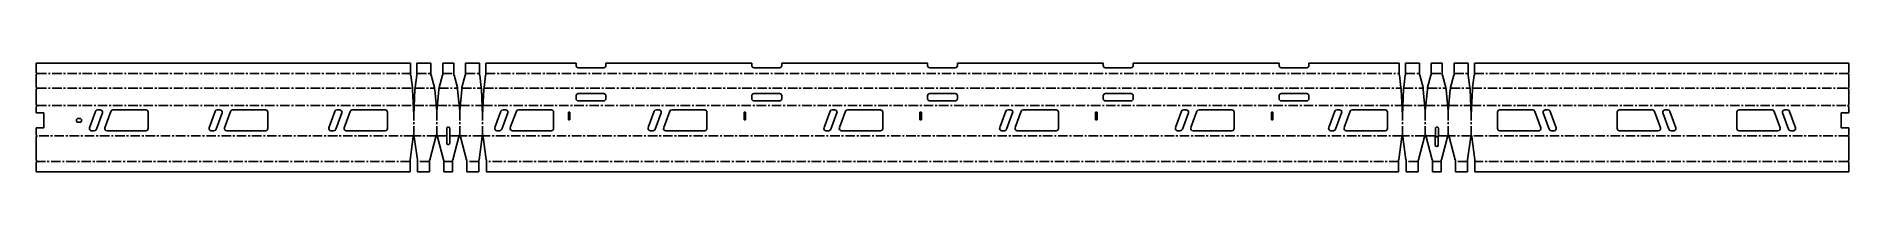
# Model space of a CAD drawing. Header units: millimetres. Extents: x -537 to 1887, y -48 to 97.
import ezdxf

# ---------------------------------------------------------------- set-up
doc = ezdxf.new("R2010")
doc.units = ezdxf.units.MM
doc.linetypes.add('CENTERX2', pattern=[20.32, 12.7, -2.54, 2.54, -2.54])

msp = doc.modelspace()

# ---------------------------------------------------------------- linework, layer by layer
at = {"color": 7, "linetype": 'Continuous', "lineweight": 25}
for p, q in [((-536.8, 96.9), (-536.8, 84.1)), ((-36.2, 96.9), (-536.8, 96.9)), ((-536.8, 82.1), (-536.8, 64.4)), ((-36.2, 80.9), (-36.2, 96.9)), ((-36.2, 80.9), (-36, 80.9)), ((-33.8, 64.4), (-36, 80.9)), ((-28.1, 80.9), (-30.3, 64.4)), ((-28.1, 80.9), (-27.9, 80.9)), ((-27.9, 96.9), (-27.9, 80.9)), ((-9.3, 96.9), (-27.9, 96.9)), ((-9.3, 80.9), (-9.3, 96.9)), ((-9.3, 80.9), (-8.8, 80.9)), ((-4.4, 64.4), (-8.8, 80.9)), ((6.2, 80.9), (1.8, 64.4)), ((6.2, 80.9), (6.7, 80.9)), ((6.7, 96.9), (6.7, 80.9)), ((21.4, 96.9), (6.7, 96.9)), ((21.4, 80.9), (21.4, 96.9)), ((21.4, 80.9), (21.9, 80.9)), ((26.3, 64.4), (21.9, 80.9)), ((36.9, 80.9), (32.4, 64.4)), ((36.9, 80.9), (37.3, 80.9)), ((37.3, 96.9), (37.3, 80.9)), ((55.9, 96.9), (37.3, 96.9)), ((55.9, 80.9), (55.9, 96.9)), ((55.9, 80.9), (56.2, 80.9)), ((58.3, 64.4), (56.2, 80.9)), ((64, 80.9), (61.9, 64.4)), ((64, 80.9), (64.3, 80.9)), ((64.3, 96.9), (64.3, 80.9)), ((185, 96.9), (64.3, 96.9)), ((185, 93.9), (185, 96.9)), ((222, 90.9), (188, 90.9)), ((225, 96.9), (225, 93.9)), ((420, 96.9), (225, 96.9)), ((420, 93.9), (420, 96.9)), ((457, 90.9), (423, 90.9)), ((460, 96.9), (460, 93.9)), ((655, 96.9), (460, 96.9)), ((655, 93.9), (655, 96.9)), ((692, 90.9), (658, 90.9)), ((695, 96.9), (695, 93.9)), ((890, 96.9), (695, 96.9)), ((890, 93.9), (890, 96.9)), ((927, 90.9), (893, 90.9)), ((930, 96.9), (930, 93.9)), ((1125, 96.9), (930, 96.9)), ((1125, 93.9), (1125, 96.9)), ((1162, 90.9), (1128, 90.9)), ((1165, 96.9), (1165, 93.9)), ((1285.7, 96.9), (1165, 96.9)), ((1285.7, 80.9), (1285.7, 96.9)), ((1285.7, 80.9), (1286, 80.9)), ((1288.1, 64.4), (1286, 80.9)), ((1293.8, 80.9), (1291.7, 64.4)), ((1293.8, 80.9), (1294.1, 80.9)), ((1294.1, 96.9), (1294.1, 80.9)), ((1312.7, 96.9), (1294.1, 96.9)), ((1312.7, 80.9), (1312.7, 96.9)), ((1312.7, 80.9), (1313.1, 80.9)), ((1317.6, 64.4), (1313.1, 80.9)), ((1328.1, 80.9), (1323.7, 64.4)), ((1328.1, 80.9), (1328.6, 80.9)), ((1328.6, 96.9), (1328.6, 80.9)), ((1343.3, 96.9), (1328.6, 96.9)), ((1343.3, 80.9), (1343.3, 96.9)), ((1343.3, 80.9), (1343.8, 80.9)), ((1348.2, 64.4), (1343.8, 80.9)), ((1358.8, 80.9), (1354.4, 64.4)), ((1358.8, 80.9), (1359.3, 80.9)), ((1359.3, 96.9), (1359.3, 80.9)), ((1377.9, 96.9), (1359.3, 96.9)), ((1377.9, 80.9), (1377.9, 96.9)), ((1377.9, 80.9), (1378.1, 80.9)), ((1380.3, 64.4), (1378.1, 80.9)), ((1386, 80.9), (1383.8, 64.4)), ((1386, 80.9), (1386.2, 80.9)), ((1386.2, 96.9), (1386.2, 80.9)), ((1886.8, 96.9), (1386.2, 96.9)), ((1886.8, 84.1), (1886.8, 96.9)), ((1886.8, 64.4), (1886.8, 82.1)), ((-536.8, 62.4), (-536.8, 41.1)), ((-33.7, 62.3), (-33.8, 64.4)), ((-33.7, 62.3), (-33.7, 61.6)), ((-33.7, 61.6), (-33.6, 61.6)), ((-32, 27.5), (-33.6, 61.6)), ((-30.4, 61.6), (-32, 27.5)), ((-30.3, 64.4), (-30.4, 62.3)), ((-30.4, 61.6), (-30.4, 62.3)), ((-30.4, 61.6), (-30.4, 61.6)), ((-4.2, 62.3), (-4.4, 64.4)), ((-4.2, 62.3), (-4.2, 61.6)), ((-4.2, 61.6), (-4, 61.6)), ((-1.3, 32.9), (-4, 61.6)), ((1.5, 61.6), (-1.3, 32.9)), ((1.5, 61.6), (1.6, 61.6)), ((1.8, 64.4), (1.6, 62.3)), ((1.6, 61.6), (1.6, 62.3)), ((26.5, 62.3), (26.3, 64.4)), ((26.5, 62.3), (26.5, 61.6)), ((26.5, 61.6), (26.6, 61.6)), ((29.4, 32.9), (26.6, 61.6)), ((32.1, 61.6), (29.4, 32.9)), ((32.1, 61.6), (32.2, 61.6)), ((32.4, 64.4), (32.2, 62.3)), ((32.2, 61.6), (32.2, 62.3)), ((58.4, 62.3), (58.3, 64.4)), ((58.4, 62.3), (58.4, 61.6)), ((58.4, 61.6), (58.5, 61.6)), ((60.1, 27.5), (58.5, 61.6)), ((61.7, 61.6), (60.1, 27.5)), ((61.7, 61.6), (61.8, 61.6)), ((61.9, 64.4), (61.8, 62.3)), ((61.8, 61.6), (61.8, 62.3)), ((185, 53.4), (185, 49.4)), ((222, 56.4), (188, 56.4)), ((225, 53.4), (225, 49.4)), ((420, 53.4), (420, 49.4)), ((457, 56.4), (423, 56.4)), ((460, 53.4), (460, 49.4)), ((655, 53.4), (655, 49.4)), ((692, 56.4), (658, 56.4)), ((695, 53.4), (695, 49.4)), ((890, 53.4), (890, 49.4)), ((927, 56.4), (893, 56.4)), ((930, 53.4), (930, 49.4)), ((1125, 53.4), (1125, 49.4)), ((1162, 56.4), (1128, 56.4)), ((1165, 53.4), (1165, 49.4)), ((1288.2, 62.3), (1288.1, 64.4)), ((1288.2, 62.3), (1288.2, 61.6)), ((1288.2, 61.6), (1288.3, 61.6)), ((1289.9, 27.5), (1288.3, 61.6)), ((1291.5, 61.6), (1289.9, 27.5)), ((1291.5, 61.6), (1291.6, 61.6)), ((1291.7, 64.4), (1291.6, 62.3)), ((1291.6, 61.6), (1291.6, 62.3)), ((1317.8, 62.3), (1317.6, 64.4)), ((1317.8, 62.3), (1317.8, 61.6)), ((1317.8, 61.6), (1317.9, 61.6)), ((1320.6, 32.9), (1317.9, 61.6)), ((1323.4, 61.6), (1320.6, 32.9)), ((1323.4, 61.6), (1323.5, 61.6)), ((1323.7, 64.4), (1323.5, 62.3)), ((1323.5, 61.6), (1323.5, 62.3)), ((1348.4, 62.3), (1348.2, 64.4)), ((1348.4, 62.3), (1348.4, 61.6)), ((1348.4, 61.6), (1348.5, 61.6)), ((1351.3, 32.9), (1348.5, 61.6)), ((1354, 61.6), (1351.3, 32.9)), ((1354, 61.6), (1354.2, 61.6)), ((1354.4, 64.4), (1354.2, 62.3)), ((1354.2, 61.6), (1354.2, 62.3)), ((1380.4, 62.3), (1380.3, 64.4)), ((1380.4, 62.3), (1380.4, 61.6)), ((1380.4, 61.6), (1380.4, 61.6)), ((1382, 27.5), (1380.4, 61.6)), ((1383.6, 61.6), (1382, 27.5)), ((1383.6, 61.6), (1383.7, 61.6)), ((1383.8, 64.4), (1383.7, 62.3)), ((1383.7, 61.6), (1383.7, 62.3)), ((1886.8, 41.1), (1886.8, 62.4)), ((-536.8, 39.1), (-536.8, 30.4)), ((-526.8, 30.4), (-536.8, 30.4)), ((-526.8, 10.4), (-526.8, 30.4)), ((-465.7, 10.4), (-457.6, 32.4)), ((-448.4, 30.4), (-456.4, 8.4)), ((-454.8, 34.4), (-451.2, 34.4)), ((-445, 10.4), (-437, 32.4)), ((-390.2, 34.4), (-434.2, 34.4)), ((-387.2, 9.4), (-387.2, 31.4)), ((-305.7, 10.4), (-297.6, 32.4)), ((-288.4, 30.4), (-296.4, 8.4)), ((-294.8, 34.4), (-291.2, 34.4)), ((-285, 10.4), (-277, 32.4)), ((-230.2, 34.4), (-274.2, 34.4)), ((-227.2, 9.4), (-227.2, 31.4)), ((-145.7, 10.4), (-137.6, 32.4)), ((-128.4, 30.4), (-136.4, 8.4)), ((-134.8, 34.4), (-131.2, 34.4)), ((-125, 10.4), (-117, 32.4)), ((-70.2, 34.4), (-114.2, 34.4)), ((-67.2, 9.4), (-67.2, 31.4)), ((76.5, 10.6), (84.6, 32.6)), ((93.8, 30.5), (85.8, 8.5)), ((87.4, 34.5), (90.9, 34.5)), ((97.1, 10.6), (105.2, 32.6)), ((108, 34.5), (152, 34.5)), ((155, 31.5), (155, 9.5)), ((174.8, 31.3), (176.8, 31.3)), ((174.8, 20.9), (174.8, 31.3)), ((176.8, 31.3), (176.8, 20.9)), ((222, 46.4), (188, 46.4)), ((281.6, 10.6), (289.6, 32.6)), ((298.8, 30.5), (290.8, 8.5)), ((292.4, 34.5), (296, 34.5)), ((302.2, 10.6), (310.2, 32.6)), ((313, 34.5), (357, 34.5)), ((360, 31.5), (360, 9.5)), ((409.8, 31.3), (411.7, 31.3)), ((409.8, 20.9), (409.8, 31.3)), ((411.7, 31.3), (411.7, 20.9)), ((457, 46.4), (423, 46.4)), ((516.6, 10.6), (524.6, 32.6)), ((533.8, 30.5), (525.8, 8.5)), ((527.4, 34.5), (531, 34.5)), ((537.2, 10.6), (545.2, 32.6)), ((548, 34.5), (592, 34.5)), ((595, 31.5), (595, 9.5)), ((644.7, 31.3), (646.8, 31.3)), ((644.7, 20.9), (644.7, 31.3)), ((646.8, 31.3), (646.8, 20.9)), ((692, 46.4), (658, 46.4)), ((751.6, 10.6), (759.6, 32.6)), ((768.8, 30.5), (760.8, 8.5)), ((762.4, 34.5), (766, 34.5)), ((772.2, 10.6), (780.2, 32.6)), ((783, 34.5), (827, 34.5)), ((830, 31.5), (830, 9.5)), ((879.7, 31.3), (881.8, 31.3)), ((879.7, 20.9), (879.7, 31.3)), ((881.8, 31.3), (881.8, 20.9)), ((927, 46.4), (893, 46.4)), ((986.6, 10.6), (994.6, 32.6)), ((1003.8, 30.5), (995.8, 8.5)), ((997.4, 34.5), (1001, 34.5)), ((1007.2, 10.6), (1015.2, 32.6)), ((1018, 34.5), (1062, 34.5)), ((1065, 31.5), (1065, 9.5)), ((1114.8, 31.3), (1116.8, 31.3)), ((1114.8, 20.9), (1114.8, 31.3)), ((1116.8, 31.3), (1116.8, 20.9)), ((1162, 46.4), (1128, 46.4)), ((1191.5, 10.6), (1199.5, 32.6)), ((1208.7, 30.5), (1200.7, 8.5)), ((1202.3, 34.5), (1205.9, 34.5)), ((1212.1, 10.6), (1220.1, 32.6)), ((1222.9, 34.5), (1266.9, 34.5)), ((1269.9, 31.5), (1269.9, 9.5)), ((1417.2, 9.4), (1417.2, 31.4)), ((1420.2, 34.4), (1464.2, 34.4)), ((1467, 32.4), (1475, 10.4)), ((1486.4, 8.4), (1478.4, 30.4)), ((1481.2, 34.4), (1484.8, 34.4)), ((1487.6, 32.4), (1495.7, 10.4)), ((1577.2, 9.4), (1577.2, 31.4)), ((1580.2, 34.4), (1624.2, 34.4)), ((1627, 32.4), (1635, 10.4)), ((1646.4, 8.4), (1638.4, 30.4)), ((1641.2, 34.4), (1644.8, 34.4)), ((1647.6, 32.4), (1655.7, 10.4)), ((1737.2, 9.4), (1737.2, 31.4)), ((1740.2, 34.4), (1784.2, 34.4)), ((1787, 32.4), (1795, 10.4)), ((1806.4, 8.4), (1798.4, 30.4)), ((1801.2, 34.4), (1804.8, 34.4)), ((1807.6, 32.4), (1815.7, 10.4)), ((1886.8, 30.4), (1876.8, 30.4)), ((1876.8, 30.4), (1876.8, 10.4)), ((1886.8, 30.4), (1886.8, 39.1)), ((-536.8, 10.4), (-536.8, 0.6)), ((-536.8, 10.4), (-526.8, 10.4)), ((-478.7, 22.9), (-480.7, 22.9)), ((-478.7, 17.9), (-480.7, 17.9)), ((-459.2, 6.4), (-462.8, 6.4)), ((-390.2, 6.4), (-442.2, 6.4)), ((-299.2, 6.4), (-302.8, 6.4)), ((-230.2, 6.4), (-282.2, 6.4)), ((-139.2, 6.4), (-142.8, 6.4)), ((-70.2, 6.4), (-122.2, 6.4)), ((-32.8, -1.7), (-32.3, 1)), ((-32.3, 1), (-32.3, 0)), ((-32.3, 0), (-31.8, 0)), ((-31.8, 1), (-31.3, -1.7)), ((-31.8, 1), (-31.8, 0)), ((-2.3, -1.7), (-1.7, 1)), ((-1.7, 1), (-1.7, 0)), ((-1.7, 0), (-0.8, 0)), ((-0.8, 1), (-0.3, -1.7)), ((-0.8, 1), (-0.8, 0)), ((12, -10.2), (12, 9.5)), ((16, -10.2), (16, 9.5)), ((28.4, -1.7), (28.9, 1)), ((28.9, 1), (28.9, 0)), ((28.9, 0), (29.8, 0)), ((29.8, 1), (30.3, -1.7)), ((29.8, 1), (29.8, 0)), ((59.4, -1.7), (59.9, 1)), ((59.9, 1), (59.9, 0)), ((59.9, 0), (60.3, 0)), ((60.3, 1), (60.8, -1.7)), ((60.3, 1), (60.3, 0)), ((82.9, 6.5), (79.4, 6.5)), ((152, 6.5), (100, 6.5)), ((176.8, 20.9), (174.8, 20.9)), ((288, 6.5), (284.4, 6.5)), ((357, 6.5), (305, 6.5)), ((411.7, 20.9), (409.8, 20.9)), ((523, 6.5), (519.4, 6.5)), ((592, 6.5), (540, 6.5)), ((646.8, 20.9), (644.7, 20.9)), ((758, 6.5), (754.4, 6.5)), ((827, 6.5), (775, 6.5)), ((881.8, 20.9), (879.7, 20.9)), ((993, 6.5), (989.4, 6.5)), ((1062, 6.5), (1010, 6.5)), ((1116.8, 20.9), (1114.8, 20.9)), ((1197.9, 6.5), (1194.3, 6.5)), ((1266.9, 6.5), (1214.9, 6.5)), ((1289.2, -1.7), (1289.7, 1)), ((1289.7, 0), (1289.7, 1)), ((1289.7, 0), (1290.1, 0)), ((1290.1, 1), (1290.6, -1.7)), ((1290.1, 0), (1290.1, 1)), ((1319.7, -1.7), (1320.2, 1)), ((1320.2, 0), (1320.2, 1)), ((1320.2, 0), (1321.1, 0)), ((1321.1, 0), (1321.1, 1)), ((1321.1, 1), (1321.6, -1.7)), ((1334.1, 9.5), (1334.1, 9.8)), ((1334.1, -1.4), (1334.1, 9.5)), ((1338.1, 9.5), (1338.1, -1.4)), ((1350.3, -1.7), (1350.8, 1)), ((1350.8, 0), (1350.8, 1)), ((1350.8, 0), (1351.7, 0)), ((1351.7, 1), (1352.3, -1.7)), ((1351.7, 0), (1351.7, 1)), ((1381.3, -1.7), (1381.8, 1)), ((1381.8, 0), (1381.8, 1)), ((1381.8, 0), (1382.3, 0)), ((1382.3, 1), (1382.8, -1.7)), ((1382.3, 0), (1382.3, 1)), ((1472.2, 6.4), (1420.2, 6.4)), ((1492.8, 6.4), (1489.2, 6.4)), ((1632.2, 6.4), (1580.2, 6.4)), ((1652.8, 6.4), (1649.2, 6.4)), ((1792.2, 6.4), (1740.2, 6.4)), ((1812.8, 6.4), (1809.2, 6.4)), ((1876.8, 10.4), (1886.8, 10.4)), ((1886.8, 0.6), (1886.8, 10.4)), ((-536.8, -1.4), (-536.8, -33.6)), ((-36.8, -32.5), (-32.8, -1.7)), ((-31.3, -1.7), (-27.2, -32.5)), ((-10.5, -32.5), (-2.3, -1.7)), ((-0.3, -1.7), (7.9, -32.5)), ((20.1, -32.5), (28.4, -1.7)), ((30.3, -1.7), (38.6, -32.5)), ((55.3, -32.5), (59.4, -1.7)), ((60.8, -1.7), (64.9, -32.5)), ((1285.1, -32.5), (1289.2, -1.7)), ((1290.6, -1.7), (1294.7, -32.5)), ((1311.4, -32.5), (1319.7, -1.7)), ((1321.6, -1.7), (1329.9, -32.5)), ((1334, -1.7), (1338, -1.7)), ((1334, -12.7), (1334, -1.7)), ((1338.1, -1.4), (1334.1, -1.4)), ((1338, -12.7), (1338, -1.7)), ((1342.1, -32.5), (1350.3, -1.7)), ((1352.3, -1.7), (1360.5, -32.5)), ((1377.2, -32.5), (1381.3, -1.7)), ((1382.8, -1.7), (1386.8, -32.5)), ((1886.8, -33.6), (1886.8, -1.4)), ((-536.8, -35.6), (-536.8, -48.5)), ((-36.8, -32.5), (-37, -32.5)), ((-37, -48.5), (-37, -32.5)), ((-27, -32.5), (-27.2, -32.5)), ((-27, -32.5), (-27, -48.5)), ((-10.5, -32.5), (-11, -32.5)), ((-11, -48.5), (-11, -32.5)), ((8.4, -32.5), (7.9, -32.5)), ((8.4, -32.5), (8.4, -48.5)), ((20.1, -32.5), (19.7, -32.5)), ((19.7, -48.5), (19.7, -32.5)), ((39, -32.5), (38.6, -32.5)), ((39, -32.5), (39, -48.5)), ((55.3, -32.5), (55.1, -32.5)), ((55.1, -48.5), (55.1, -32.5)), ((64.9, -32.5), (65.1, -32.5)), ((65.1, -32.5), (65.1, -48.5)), ((1284.9, -32.5), (1285.1, -32.5)), ((1284.9, -48.5), (1284.9, -32.5)), ((1294.7, -32.5), (1294.9, -32.5)), ((1294.9, -32.5), (1294.9, -48.5)), ((1311, -32.5), (1311.4, -32.5)), ((1311, -48.5), (1311, -32.5)), ((1329.9, -32.5), (1330.3, -32.5)), ((1330.3, -32.5), (1330.3, -48.5)), ((1341.6, -32.5), (1342.1, -32.5)), ((1341.6, -48.5), (1341.6, -32.5)), ((1360.5, -32.5), (1361, -32.5)), ((1361, -32.5), (1361, -48.5)), ((1377, -32.5), (1377.2, -32.5)), ((1377, -48.5), (1377, -32.5)), ((1386.8, -32.5), (1387, -32.5)), ((1387, -32.5), (1387, -48.5)), ((1886.8, -48.5), (1886.8, -35.6)), ((-536.8, -48.5), (-37, -48.5)), ((-27, -48.5), (-11, -48.5)), ((8.4, -48.5), (19.7, -48.5)), ((39, -48.5), (55.1, -48.5)), ((65.1, -48.5), (1284.9, -48.5)), ((1294.9, -48.5), (1311, -48.5)), ((1330.3, -48.5), (1341.6, -48.5)), ((1361, -48.5), (1377, -48.5)), ((1387, -48.5), (1886.8, -48.5))]:
    msp.add_line(p, q, dxfattribs=at)
at = {"color": 7, "linetype": 'CENTERX2'}
for p, q in [((-535.8, 83.1), (-36.2, 83.1)), ((-27.9, 83.1), (-9.3, 83.1)), ((6.7, 83.1), (21.4, 83.1)), ((37.3, 83.1), (55.9, 83.1)), ((64.3, 83.1), (1285.7, 83.1)), ((1294.1, 83.1), (1312.7, 83.1)), ((1328.6, 83.1), (1343.3, 83.1)), ((1359.3, 83.1), (1377.9, 83.1)), ((1386.2, 83.1), (1885.8, 83.1)), ((-535.8, 63.4), (-33.7, 63.4)), ((-30.3, 63.4), (-4.3, 63.4)), ((1.7, 63.4), (26.4, 63.4)), ((32.3, 63.4), (58.4, 63.4)), ((61.8, 63.4), (1288.2, 63.4)), ((1291.6, 63.4), (1317.7, 63.4)), ((1323.6, 63.4), (1348.3, 63.4)), ((1354.3, 63.4), (1380.3, 63.4)), ((1383.7, 63.4), (1885.8, 63.4)), ((-535.8, 40.1), (-32.6, 40.1)), ((-32, 0), (-32, 27.5)), ((-31.4, 40.1), (-2, 40.1)), ((-1.3, 0), (-1.3, 32.9)), ((-0.6, 40.1), (28.7, 40.1)), ((29.4, 0), (29.4, 32.9)), ((30, 40.1), (59.5, 40.1)), ((60.1, 0), (60.1, 27.5)), ((60.7, 40.1), (1289.3, 40.1)), ((1289.9, 0), (1289.9, 27.5)), ((1290.5, 40.1), (1320, 40.1)), ((1320.6, 0), (1320.6, 32.9)), ((1321.3, 40.1), (1350.6, 40.1)), ((1351.3, 0), (1351.3, 32.9)), ((1352, 40.1), (1381.4, 40.1)), ((1382, 0), (1382, 27.5)), ((1382.6, 40.1), (1885.8, 40.1)), ((-32.5, -0.4), (-535.8, -0.4)), ((-2, -0.4), (-31.5, -0.4)), ((12, -0.4), (-0.6, -0.4)), ((28.6, -0.4), (16, -0.4)), ((59.6, -0.4), (30.1, -0.4)), ((1289.4, -0.4), (60.6, -0.4)), ((1319.9, -0.4), (1290.4, -0.4)), ((1321.4, -0.4), (1334.1, -0.4)), ((1338.1, -0.4), (1350.6, -0.4)), ((1381.5, -0.4), (1352, -0.4)), ((1885.8, -0.4), (1382.5, -0.4)), ((-37, -34.6), (-535.8, -34.6)), ((-11, -34.6), (-27, -34.6)), ((19.7, -34.6), (8.4, -34.6)), ((55.1, -34.6), (39, -34.6)), ((1284.9, -34.6), (65.1, -34.6)), ((1311, -34.6), (1294.9, -34.6)), ((1341.6, -34.6), (1330.3, -34.6)), ((1377, -34.6), (1361, -34.6)), ((1885.8, -34.6), (1387, -34.6))]:
    msp.add_line(p, q, dxfattribs=at)
for centre, start, end in [((-536.8, 83.1), 270, 90), ((1886.8, 83.1), 90, 270), ((-536.8, 63.4), 270, 90), ((1886.8, 63.4), 90, 270), ((-536.8, 40.1), 270, 90), ((1886.8, 40.1), 90, 270), ((-536.8, -0.4), 270, 90), ((1886.8, -0.4), 90, 270), ((-536.8, -34.6), 270, 90), ((1886.8, -34.6), 90, 270)]:
    msp.add_arc(centre, 1, start, end)
at = {"color": 7, "linetype": 'Continuous', "lineweight": 25}
for centre, radius, start, end in [((188, 93.9), 3, 180, 270), ((222, 93.9), 3, 270, 0), ((423, 93.9), 3, 180, 270), ((457, 93.9), 3, 270, 0), ((658, 93.9), 3, 180, 270), ((692, 93.9), 3, 270, 0), ((893, 93.9), 3, 180, 270), ((927, 93.9), 3, 270, 0), ((1128, 93.9), 3, 180, 270), ((1162, 93.9), 3, 270, 360), ((188, 53.4), 3, 90, 180), ((188, 49.4), 3, 180, 270), ((222, 53.4), 3, 0, 90), ((222, 49.4), 3, 270, 0), ((423, 53.4), 3, 90, 180), ((423, 49.4), 3, 180, 270), ((457, 53.4), 3, 0, 90), ((457, 49.4), 3, 270, 0), ((658, 53.4), 3, 90, 180), ((658, 49.4), 3, 180, 270), ((692, 53.4), 3, 0, 90), ((692, 49.4), 3, 270, 0), ((893, 53.4), 3, 90, 180), ((893, 49.4), 3, 180, 270), ((927, 53.4), 3, 0, 90), ((927, 49.4), 3, 270, 0), ((1128, 53.4), 3, 90, 180), ((1128, 49.4), 3, 180, 270), ((1162, 53.4), 3, 0, 90), ((1162, 49.4), 3, 270, 0), ((-454.8, 31.4), 3, 90, 160), ((-451.2, 31.4), 3, 340, 90), ((-434.2, 31.4), 3, 90, 160), ((-390.2, 31.4), 3, 0, 90), ((-294.8, 31.4), 3, 90, 160), ((-291.2, 31.4), 3, 340, 90), ((-274.2, 31.4), 3, 90, 160), ((-230.2, 31.4), 3, 0, 90), ((-134.8, 31.4), 3, 90, 160), ((-131.2, 31.4), 3, 340, 90), ((-114.2, 31.4), 3, 90, 160), ((-70.2, 31.4), 3, 0, 90), ((87.4, 31.5), 3, 90, 160), ((90.9, 31.5), 3, 340, 90), ((108, 31.5), 3, 90, 160), ((152, 31.5), 3, 360, 90), ((292.4, 31.5), 3, 90, 160), ((296, 31.5), 3, 340, 90), ((313, 31.5), 3, 90, 160), ((357, 31.5), 3, 360, 90), ((527.4, 31.5), 3, 90, 160), ((531, 31.5), 3, 340, 90), ((548, 31.5), 3, 90, 160), ((592, 31.5), 3, 0, 90), ((762.4, 31.5), 3, 90, 160), ((766, 31.5), 3, 340, 90), ((783, 31.5), 3, 90, 160), ((827, 31.5), 3, 0, 90), ((997.4, 31.5), 3, 90, 160), ((1001, 31.5), 3, 340, 90), ((1018, 31.5), 3, 90, 160), ((1062, 31.5), 3, 360, 90), ((1202.3, 31.5), 3, 90, 160), ((1205.9, 31.5), 3, 340, 90), ((1222.9, 31.5), 3, 90, 160), ((1266.9, 31.5), 3, 360, 90), ((1420.2, 31.4), 3, 90, 180), ((1464.2, 31.4), 3, 20, 90), ((1481.2, 31.4), 3, 90, 200), ((1484.8, 31.4), 3, 20, 90), ((1580.2, 31.4), 3, 90, 180), ((1624.2, 31.4), 3, 20, 90), ((1641.2, 31.4), 3, 90, 200), ((1644.8, 31.4), 3, 20, 90), ((1740.2, 31.4), 3, 90, 180), ((1784.2, 31.4), 3, 20, 90), ((1801.2, 31.4), 3, 90, 200), ((1804.8, 31.4), 3, 20, 90), ((-480.7, 20.4), 2.5, 90, 270), ((-478.7, 20.4), 2.5, 270, 90), ((-462.8, 9.4), 3, 160, 270), ((-459.2, 9.4), 3, 270, 340), ((-442.2, 9.4), 3, 160, 270), ((-390.2, 9.4), 3, 270, 360), ((-302.8, 9.4), 3, 160, 270), ((-299.2, 9.4), 3, 270, 340), ((-282.2, 9.4), 3, 160, 270), ((-230.2, 9.4), 3, 270, 0), ((-142.8, 9.4), 3, 160, 270), ((-139.2, 9.4), 3, 270, 340), ((-122.2, 9.4), 3, 160, 270), ((-70.2, 9.4), 3, 270, 0), ((79.4, 9.5), 3, 160, 270), ((82.9, 9.5), 3, 270, 340), ((100, 9.5), 3, 160, 270), ((152, 9.5), 3, 270, 0), ((284.4, 9.5), 3, 160, 270), ((288, 9.5), 3, 270, 340), ((305, 9.5), 3, 160, 270), ((357, 9.5), 3, 270, 0), ((519.4, 9.5), 3, 160, 270), ((523, 9.5), 3, 270, 340), ((540, 9.5), 3, 160, 270), ((592, 9.5), 3, 270, 0), ((754.4, 9.5), 3, 160, 270), ((758, 9.5), 3, 270, 340), ((775, 9.5), 3, 160, 270), ((827, 9.5), 3, 270, 360), ((989.4, 9.5), 3, 160, 270), ((993, 9.5), 3, 270, 340), ((1010, 9.5), 3, 160, 270), ((1062, 9.5), 3, 270, 0), ((1194.3, 9.5), 3, 160, 270), ((1197.9, 9.5), 3, 270, 340), ((1214.9, 9.5), 3, 160, 270), ((1266.9, 9.5), 3, 270, 0), ((1420.2, 9.4), 3, 180, 270), ((1472.2, 9.4), 3, 270, 20), ((1489.2, 9.4), 3, 200, 270), ((1492.8, 9.4), 3, 270, 20), ((1580.2, 9.4), 3, 180, 270), ((1632.2, 9.4), 3, 270, 20), ((1649.2, 9.4), 3, 200, 270), ((1652.8, 9.4), 3, 270, 20), ((1740.2, 9.4), 3, 180, 270), ((1792.2, 9.4), 3, 270, 20), ((1809.2, 9.4), 3, 200, 270), ((1812.8, 9.4), 3, 270, 20), ((14, -10.2), 2, 180, 191.4639), ((14, -10.2), 2, 202.9279, 214.3918), ((14, -10.2), 2, 225.8557, 317.5672), ((14, -10.2), 2, 329.0312, 360), ((1336, -12.7), 2, 180, 0)]:
    msp.add_arc(centre, radius, start, end, dxfattribs=at)
msp.add_open_spline([(12, 9.5), (12, 9.6), (12, 9.8), (12.1, 10.2), (12.3, 10.5), (12.6, 10.9), (12.8, 11.1), (13.2, 11.3), (13.6, 11.5), (14, 11.5), (14.4, 11.5), (14.8, 11.4), (15.1, 11.2), (15.4, 10.9), (15.7, 10.6), (15.9, 10.3), (16, 9.9), (16, 9.6), (16, 9.5)], degree=3, knots=[0, 0, 0, 0, 0.044708, 0.108394, 0.17208, 0.235767, 0.299453, 0.363139, 0.426825, 0.490511, 0.554197, 0.617883, 0.681569, 0.745256, 0.808942, 0.872628, 0.936314, 1, 1, 1, 1], dxfattribs=at)
for points in [[(1334.1, 9.8), (1334.1, 9.9), (1334.2, 10.2), (1334.4, 10.5), (1334.6, 10.9), (1334.9, 11.1), (1335.3, 11.3), (1335.6, 11.5), (1336, 11.5), (1336.4, 11.5), (1336.8, 11.4), (1337.2, 11.2), (1337.5, 10.9), (1337.8, 10.6), (1338, 10.3), (1338.1, 9.9), (1338.1, 9.6), (1338.1, 9.5)], [(12.2, -11), (12.1, -10.9), (12.1, -10.8), (12.1, -10.6)], [(12.6, -11.7), (12.5, -11.6), (12.5, -11.5), (12.4, -11.4)], [(15.8, -11.3), (15.7, -11.4), (15.6, -11.5), (15.5, -11.6)]]:
    msp.add_open_spline(points, degree=3, dxfattribs=at)

doc.saveas('drawing.dxf')
